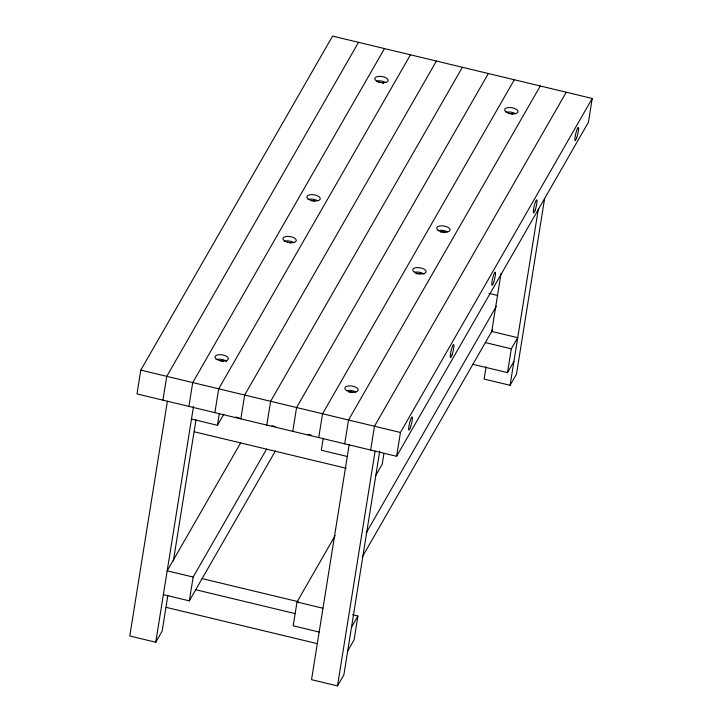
<?xml version="1.0" encoding="UTF-8"?>
<svg xmlns="http://www.w3.org/2000/svg" width="722" height="722" viewBox="0 0 722 722"><rect width="100%" height="100%" fill="white"/><g stroke="black" fill="none" stroke-linecap="round" stroke-linejoin="round"><path stroke-width="1.08" d="M140.799 370.106L136.981 393.914L396.631 456.286L588.403 122.28L592.221 98.472L332.571 36.1L140.799 370.106L400.448 432.478L592.221 98.472M162.946 400.15L166.764 376.342L358.536 42.336M167.387 401.252L129.78 636.001L155.744 642.237L162.143 631.109L167.838 595.506M188.911 406.387L192.729 382.579L384.501 48.573M155.744 642.237L193.523 406.378M173.361 561.012L195.996 419.726M214.876 412.623L218.694 388.815L410.466 54.809M163.371 594.63L189.335 600.866L193.153 577.058L266.653 449.039M191.492 419.058L217.457 425.294L219.362 413.39M240.841 418.859L244.659 395.051L436.431 61.045M266.806 425.096L270.624 401.297L462.396 67.281M292.771 431.332L296.589 407.533L488.361 73.527M318.736 437.568L322.553 413.769L514.326 79.763M335.161 535.553L297.013 602.004L293.195 625.812L319.16 632.048M323.221 438.344L321.317 450.248L347.282 456.484M344.701 443.813L348.518 420.005L540.291 85.999M349.186 444.581L311.534 679.664L337.499 685.9L343.898 674.763L379.709 451.142M370.666 450.05L374.483 426.242L566.256 92.236M337.499 685.9L375.106 451.151M352.498 614.72L357.913 616.019L354.096 639.827L347.706 650.964M383.951 453.434L382.218 464.255L375.828 475.392M396.631 456.286L400.448 432.478M486.087 366.821L484.128 379.059L510.093 385.295L516.483 374.158L544.641 198.379M491.61 332.328L501.059 273.367M472.531 364.222L507.512 372.624L511.329 348.816L517.719 337.679L491.754 331.443M510.093 385.295L538.432 208.396M217.457 425.294L223.856 414.166M240.688 442.803L167.188 570.822L193.153 577.058M189.335 600.866L275.47 450.844M366.18 532.998L496.348 306.281M362.182 557.122L492.819 329.593M351.524 627.156L357.913 616.019M507.512 372.624L513.911 361.487M488.974 293.385L497.629 295.469M485.364 342.58L511.329 348.816M235.877 417.054L239.153 417.839M271.959 425.718L275.235 426.503M308.032 434.382L311.308 435.176M194.344 431.801L346.307 468.298M202.124 578.602L298.33 601.706M297.013 602.004L322.978 608.249M195.734 589.73L295.217 613.628M166.222 607.364L317.093 643.609M508.703 113.67A3.375 1.525 9.1 0 1 512.773 114.275M378.373 82.615A3.375 1.525 9.1 0 1 381.586 82.597M382.398 82.849A3.375 1.525 9.1 0 1 383.644 83.553M506.104 112.334A6.751 3.041 9.1 0 1 515.544 113.724M376.315 81.135A6.751 3.041 9.1 0 1 385.756 82.57M348.717 392.046A3.375 1.525 9.1 0 1 352.787 392.533M219.912 360.738A3.375 1.525 9.1 0 1 223.188 361.46M346.389 390.647A6.751 3.041 9.1 0 1 355.82 392.118M216.077 359.619A6.751 3.041 9.1 0 1 226.636 361.415M416.043 273.963A3.375 1.525 9.1 0 1 419.96 273.954M414.672 272.257A6.751 3.041 9.1 0 1 424.04 274.035M284.378 241.193A6.751 3.041 9.1 0 1 293.818 242.583M287.338 242.475A3.375 1.525 9.1 0 1 290.686 242.962M440.285 232.096A3.375 1.525 9.1 0 1 445.005 232.655M308.041 199.543A6.751 3.041 9.1 0 1 317.5 200.653M311.137 200.752A3.375 1.525 9.1 0 1 314.476 201.14M437.866 230.724A6.751 3.041 9.1 0 1 447.324 231.834M410.502 427.271A6.751 1.02 -76.5 0 0 412.154 416.955A6.751 1.02 -76.5 0 0 408.932 426.287A6.751 1.02 -76.5 0 0 410.502 427.271M452.053 354.899A6.751 1.02 -76.5 0 0 453.705 344.593A6.751 1.02 -76.5 0 0 450.483 353.924A6.751 1.02 -76.5 0 0 452.053 354.899M493.604 282.528A6.751 1.02 -76.5 0 0 495.256 272.221A6.751 1.02 -76.5 0 0 492.034 281.553A6.751 1.02 -76.5 0 0 493.604 282.528M576.697 137.794A6.751 1.02 -76.5 0 0 578.349 127.487A6.751 1.02 -76.5 0 0 575.127 136.819A6.751 1.02 -76.5 0 0 576.697 137.794M535.155 210.165A6.751 1.02 -76.5 0 0 536.807 199.859A6.751 1.02 -76.5 0 0 533.576 209.181A6.751 1.02 -76.5 0 0 535.155 210.165M506.393 112.163A6.751 3.041 9.1 0 0 517.701 112.451A6.751 3.041 9.1 0 0 509.885 107.524A6.751 3.041 9.1 0 0 506.393 112.163M376.532 80.954A6.751 3.041 9.1 0 0 387.858 81.288A6.751 3.041 9.1 0 0 380.115 76.342A6.751 3.041 9.1 0 0 376.532 80.954M346.497 390.449A6.751 3.041 9.1 0 0 357.85 390.837A6.751 3.041 9.1 0 0 350.206 385.873A6.751 3.041 9.1 0 0 346.497 390.449M217.141 359.547A6.751 3.041 9.1 0 0 228.206 359.375A6.751 3.041 9.1 0 0 219.723 354.673A6.751 3.041 9.1 0 0 217.141 359.547M415.34 272.672A6.751 3.041 9.1 0 0 426.061 272.013A6.751 3.041 9.1 0 0 416.901 267.591A6.751 3.041 9.1 0 0 415.34 272.672M284.685 241.022A6.751 3.041 9.1 0 0 295.984 241.301A6.751 3.041 9.1 0 0 288.159 236.383A6.751 3.041 9.1 0 0 284.685 241.022M438.777 230.634A6.751 3.041 9.1 0 0 449.896 230.562A6.751 3.041 9.1 0 0 441.548 225.815A6.751 3.041 9.1 0 0 438.777 230.634M308.953 199.452A6.751 3.041 9.1 0 0 320.072 199.38A6.751 3.041 9.1 0 0 311.723 194.633A6.751 3.041 9.1 0 0 308.953 199.452"/></g></svg>
